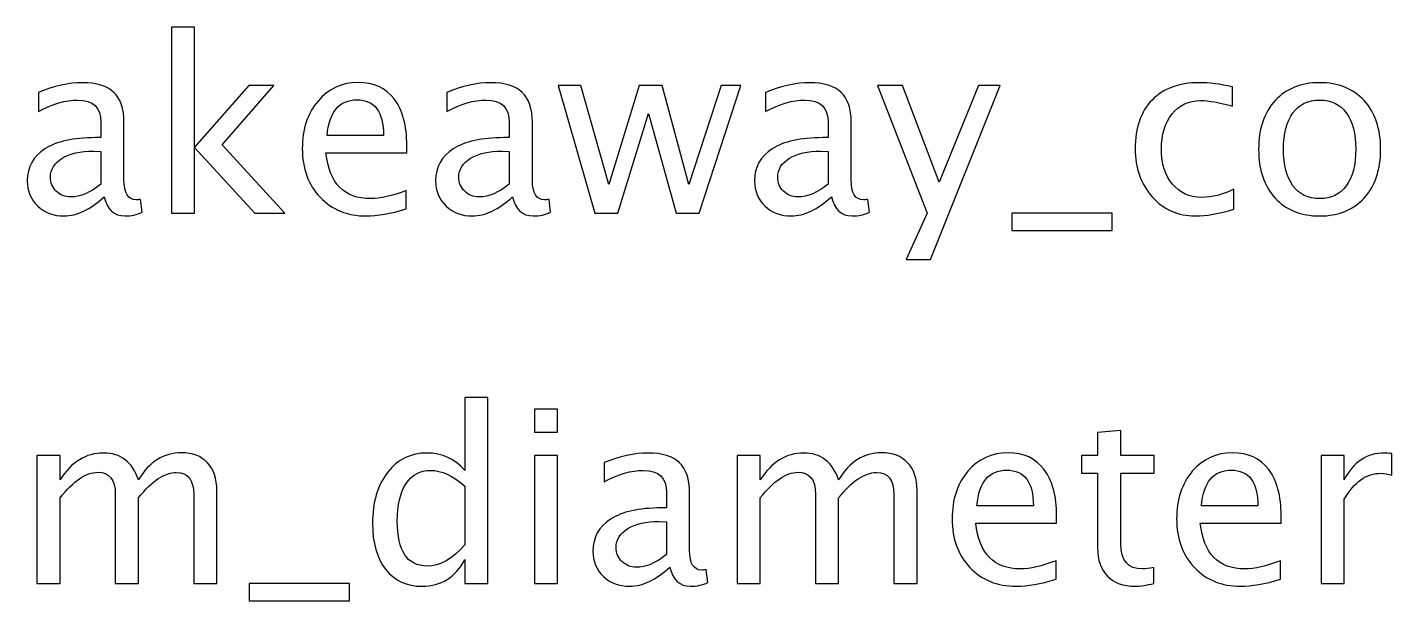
# Model space of a CAD drawing. Header units: centimetres. Extents: x -276 to 74, y -105 to 60.
# Drawn here: x 27.9 to 35.09, y 41.13 to 44.15 of the extents above; entities that cross this region are included whole.
import ezdxf

# ---------------------------------------------------------------- set-up
doc = ezdxf.new("R2010")
doc.units = ezdxf.units.CM
doc.header["$MEASUREMENT"] = 0
doc.layers.add('Layer 1', color=7, linetype='Continuous')

msp = doc.modelspace()

# ---------------------------------------------------------------- linework, layer by layer
at = {"layer": 'Layer 1'}
for points, knots in [([(28.65938, 43.17044), (28.65938, 43.17044), (28.65938, 44.14961), (28.65938, 44.14961), (28.65938, 44.14961), (28.65938, 44.14961), (28.7813, 44.14961), (28.7813, 44.14961), (28.7813, 44.14961), (28.7813, 44.14961), (28.7813, 43.51694), (28.7813, 43.51694), (28.7813, 43.51694), (28.7813, 43.51694), (29.06705, 43.84354), (29.06705, 43.84354), (29.06705, 43.84354), (29.06705, 43.84354), (29.19871, 43.84354), (29.19871, 43.84354), (29.19871, 43.84354), (29.19871, 43.84354), (28.92566, 43.52943), (28.92566, 43.52943), (28.92566, 43.52943), (28.92566, 43.52943), (29.25586, 43.17044), (29.25586, 43.17044), (29.25586, 43.17044), (29.25586, 43.17044), (29.0988, 43.17044), (29.0988, 43.17044), (29.0988, 43.17044), (29.0988, 43.17044), (28.7813, 43.51567), (28.7813, 43.51567), (28.7813, 43.51567), (28.7813, 43.51567), (28.7813, 43.17044), (28.7813, 43.17044), (28.7813, 43.17044), (28.7813, 43.17044), (28.65938, 43.17044), (28.65938, 43.17044)], [0, 0, 0, 0, 0.0833333, 0.0833333, 0.0833333, 0.0833333, 0.1666667, 0.1666667, 0.1666667, 0.1666667, 0.25, 0.25, 0.25, 0.25, 0.3333333, 0.3333333, 0.3333333, 0.3333333, 0.4166667, 0.4166667, 0.4166667, 0.4166667, 0.5, 0.5, 0.5, 0.5, 0.5833333, 0.5833333, 0.5833333, 0.5833333, 0.6666667, 0.6666667, 0.6666667, 0.6666667, 0.75, 0.75, 0.75, 0.75, 0.8333333, 0.8333333, 0.8333333, 0.8333333, 1, 1, 1, 1]), ([(28.30505, 43.25617), (28.23182, 43.18886), (28.16133, 43.1552), (28.0936, 43.1552), (28.0936, 43.1552), (28.03793, 43.1552), (27.99157, 43.17256), (27.95496, 43.20748), (27.95496, 43.20748), (27.91813, 43.24241), (27.89971, 43.28643), (27.89971, 43.33956), (27.89971, 43.33956), (27.89971, 43.41301), (27.93061, 43.46953), (27.99242, 43.5089), (27.99242, 43.5089), (28.05423, 43.54827), (28.14292, 43.56795), (28.25849, 43.56795), (28.25849, 43.56795), (28.25849, 43.56795), (28.28706, 43.56795), (28.28706, 43.56795), (28.28706, 43.56795), (28.28706, 43.56795), (28.28706, 43.64902), (28.28706, 43.64902), (28.28706, 43.64902), (28.28706, 43.72712), (28.24642, 43.76607), (28.16493, 43.76607), (28.16493, 43.76607), (28.10185, 43.76607), (28.03285, 43.74617), (27.95813, 43.70638), (27.95813, 43.70638), (27.95813, 43.70638), (27.95813, 43.80671), (27.95813, 43.80671), (27.95813, 43.80671), (28.04026, 43.84058), (28.11773, 43.85751), (28.19033, 43.85751), (28.19033, 43.85751), (28.26505, 43.85751), (28.32029, 43.84058), (28.35564, 43.8065), (28.35564, 43.8065), (28.3912, 43.77242), (28.40898, 43.71993), (28.40898, 43.64902), (28.40898, 43.64902), (28.40898, 43.64902), (28.40898, 43.34485), (28.40898, 43.34485), (28.40898, 43.34485), (28.40898, 43.27522), (28.43036, 43.24029), (28.47333, 43.24029), (28.47333, 43.24029), (28.47862, 43.24029), (28.48645, 43.24114), (28.49682, 43.24283), (28.49682, 43.24283), (28.49682, 43.24283), (28.5055, 43.1751), (28.5055, 43.1751), (28.5055, 43.1751), (28.47777, 43.16176), (28.44729, 43.1552), (28.41385, 43.1552), (28.41385, 43.1552), (28.35691, 43.1552), (28.32072, 43.18886), (28.30505, 43.25617)], [0, 0, 0, 0, 0.05, 0.05, 0.05, 0.05, 0.1, 0.1, 0.1, 0.1, 0.15, 0.15, 0.15, 0.15, 0.2, 0.2, 0.2, 0.2, 0.25, 0.25, 0.25, 0.25, 0.3, 0.3, 0.3, 0.3, 0.35, 0.35, 0.35, 0.35, 0.4, 0.4, 0.4, 0.4, 0.45, 0.45, 0.45, 0.45, 0.5, 0.5, 0.5, 0.5, 0.55, 0.55, 0.55, 0.55, 0.6, 0.6, 0.6, 0.6, 0.65, 0.65, 0.65, 0.65, 0.7, 0.7, 0.7, 0.7, 0.75, 0.75, 0.75, 0.75, 0.8, 0.8, 0.8, 0.8, 0.85, 0.85, 0.85, 0.85, 0.9, 0.9, 0.9, 0.9, 1, 1, 1, 1]), ([(29.89573, 43.19203), (29.81382, 43.16748), (29.74375, 43.1552), (29.68533, 43.1552), (29.68533, 43.1552), (29.58564, 43.1552), (29.50457, 43.18822), (29.44213, 43.25405), (29.44213, 43.25405), (29.37969, 43.31988), (29.34836, 43.40518), (29.34836, 43.51017), (29.34836, 43.51017), (29.34836, 43.61198), (29.37588, 43.69559), (29.43112, 43.76099), (29.43112, 43.76099), (29.48637, 43.82618), (29.55706, 43.85878), (29.64321, 43.85878), (29.64321, 43.85878), (29.7247, 43.85878), (29.78778, 43.82978), (29.83223, 43.77179), (29.83223, 43.77179), (29.87668, 43.71379), (29.89891, 43.63166), (29.89891, 43.52519), (29.89891, 43.52519), (29.89891, 43.52519), (29.89827, 43.48794), (29.89827, 43.48794), (29.89827, 43.48794), (29.89827, 43.48794), (29.47282, 43.48794), (29.47282, 43.48794), (29.47282, 43.48794), (29.4906, 43.32707), (29.56913, 43.24664), (29.70819, 43.24664), (29.70819, 43.24664), (29.75921, 43.24664), (29.82165, 43.26103), (29.89573, 43.28982), (29.89573, 43.28982), (29.89573, 43.28982), (29.89573, 43.19203), (29.89573, 43.19203)], [0, 0, 0, 0, 0.0769231, 0.0769231, 0.0769231, 0.0769231, 0.1538462, 0.1538462, 0.1538462, 0.1538462, 0.2307692, 0.2307692, 0.2307692, 0.2307692, 0.3076923, 0.3076923, 0.3076923, 0.3076923, 0.3846154, 0.3846154, 0.3846154, 0.3846154, 0.4615385, 0.4615385, 0.4615385, 0.4615385, 0.5384615, 0.5384615, 0.5384615, 0.5384615, 0.6153846, 0.6153846, 0.6153846, 0.6153846, 0.6923077, 0.6923077, 0.6923077, 0.6923077, 0.7692308, 0.7692308, 0.7692308, 0.7692308, 0.8461538, 0.8461538, 0.8461538, 0.8461538, 1, 1, 1, 1]), ([(30.45622, 43.25617), (30.38299, 43.18886), (30.3125, 43.1552), (30.24477, 43.1552), (30.24477, 43.1552), (30.1891, 43.1552), (30.14274, 43.17256), (30.10613, 43.20748), (30.10613, 43.20748), (30.0693, 43.24241), (30.05088, 43.28643), (30.05088, 43.33956), (30.05088, 43.33956), (30.05088, 43.41301), (30.08178, 43.46953), (30.14359, 43.5089), (30.14359, 43.5089), (30.2054, 43.54827), (30.29409, 43.56795), (30.40966, 43.56795), (30.40966, 43.56795), (30.40966, 43.56795), (30.43823, 43.56795), (30.43823, 43.56795), (30.43823, 43.56795), (30.43823, 43.56795), (30.43823, 43.64902), (30.43823, 43.64902), (30.43823, 43.64902), (30.43823, 43.72712), (30.39759, 43.76607), (30.3161, 43.76607), (30.3161, 43.76607), (30.25302, 43.76607), (30.18402, 43.74617), (30.1093, 43.70638), (30.1093, 43.70638), (30.1093, 43.70638), (30.1093, 43.80671), (30.1093, 43.80671), (30.1093, 43.80671), (30.19143, 43.84058), (30.2689, 43.85751), (30.3415, 43.85751), (30.3415, 43.85751), (30.41622, 43.85751), (30.47146, 43.84058), (30.50681, 43.8065), (30.50681, 43.8065), (30.54237, 43.77242), (30.56015, 43.71993), (30.56015, 43.64902), (30.56015, 43.64902), (30.56015, 43.64902), (30.56015, 43.34485), (30.56015, 43.34485), (30.56015, 43.34485), (30.56015, 43.27522), (30.58153, 43.24029), (30.6245, 43.24029), (30.6245, 43.24029), (30.62979, 43.24029), (30.63762, 43.24114), (30.64799, 43.24283), (30.64799, 43.24283), (30.64799, 43.24283), (30.65667, 43.1751), (30.65667, 43.1751), (30.65667, 43.1751), (30.62894, 43.16176), (30.59846, 43.1552), (30.56502, 43.1552), (30.56502, 43.1552), (30.50808, 43.1552), (30.47189, 43.18886), (30.45622, 43.25617)], [0, 0, 0, 0, 0.05, 0.05, 0.05, 0.05, 0.1, 0.1, 0.1, 0.1, 0.15, 0.15, 0.15, 0.15, 0.2, 0.2, 0.2, 0.2, 0.25, 0.25, 0.25, 0.25, 0.3, 0.3, 0.3, 0.3, 0.35, 0.35, 0.35, 0.35, 0.4, 0.4, 0.4, 0.4, 0.45, 0.45, 0.45, 0.45, 0.5, 0.5, 0.5, 0.5, 0.55, 0.55, 0.55, 0.55, 0.6, 0.6, 0.6, 0.6, 0.65, 0.65, 0.65, 0.65, 0.7, 0.7, 0.7, 0.7, 0.75, 0.75, 0.75, 0.75, 0.8, 0.8, 0.8, 0.8, 0.85, 0.85, 0.85, 0.85, 0.9, 0.9, 0.9, 0.9, 1, 1, 1, 1]), ([(30.88929, 43.17044), (30.88929, 43.17044), (30.69625, 43.84354), (30.69625, 43.84354), (30.69625, 43.84354), (30.69625, 43.84354), (30.81521, 43.84354), (30.81521, 43.84354), (30.81521, 43.84354), (30.81521, 43.84354), (30.96316, 43.32094), (30.96316, 43.32094), (30.96316, 43.32094), (30.96316, 43.32094), (31.12276, 43.84354), (31.12276, 43.84354), (31.12276, 43.84354), (31.12276, 43.84354), (31.24468, 43.84354), (31.24468, 43.84354), (31.24468, 43.84354), (31.24468, 43.84354), (31.38501, 43.32178), (31.38501, 43.32178), (31.38501, 43.32178), (31.38501, 43.32178), (31.55477, 43.84354), (31.55477, 43.84354), (31.55477, 43.84354), (31.55477, 43.84354), (31.65891, 43.84354), (31.65891, 43.84354), (31.65891, 43.84354), (31.65891, 43.84354), (31.4392, 43.17044), (31.4392, 43.17044), (31.4392, 43.17044), (31.4392, 43.17044), (31.31728, 43.17044), (31.31728, 43.17044), (31.31728, 43.17044), (31.31728, 43.17044), (31.17292, 43.69537), (31.17292, 43.69537), (31.17292, 43.69537), (31.17292, 43.69537), (31.01121, 43.17044), (31.01121, 43.17044), (31.01121, 43.17044), (31.01121, 43.17044), (30.88929, 43.17044), (30.88929, 43.17044)], [0, 0, 0, 0, 0.0714286, 0.0714286, 0.0714286, 0.0714286, 0.1428571, 0.1428571, 0.1428571, 0.1428571, 0.2142857, 0.2142857, 0.2142857, 0.2142857, 0.2857143, 0.2857143, 0.2857143, 0.2857143, 0.3571429, 0.3571429, 0.3571429, 0.3571429, 0.4285714, 0.4285714, 0.4285714, 0.4285714, 0.5, 0.5, 0.5, 0.5, 0.5714286, 0.5714286, 0.5714286, 0.5714286, 0.6428571, 0.6428571, 0.6428571, 0.6428571, 0.7142857, 0.7142857, 0.7142857, 0.7142857, 0.7857143, 0.7857143, 0.7857143, 0.7857143, 0.8571429, 0.8571429, 0.8571429, 0.8571429, 1, 1, 1, 1]), ([(32.13601, 43.25617), (32.06278, 43.18886), (31.99229, 43.1552), (31.92456, 43.1552), (31.92456, 43.1552), (31.86889, 43.1552), (31.82253, 43.17256), (31.78592, 43.20748), (31.78592, 43.20748), (31.74909, 43.24241), (31.73067, 43.28643), (31.73067, 43.33956), (31.73067, 43.33956), (31.73067, 43.41301), (31.76157, 43.46953), (31.82338, 43.5089), (31.82338, 43.5089), (31.88519, 43.54827), (31.97388, 43.56795), (32.08945, 43.56795), (32.08945, 43.56795), (32.08945, 43.56795), (32.11802, 43.56795), (32.11802, 43.56795), (32.11802, 43.56795), (32.11802, 43.56795), (32.11802, 43.64902), (32.11802, 43.64902), (32.11802, 43.64902), (32.11802, 43.72712), (32.07738, 43.76607), (31.99589, 43.76607), (31.99589, 43.76607), (31.93281, 43.76607), (31.86381, 43.74617), (31.78909, 43.70638), (31.78909, 43.70638), (31.78909, 43.70638), (31.78909, 43.80671), (31.78909, 43.80671), (31.78909, 43.80671), (31.87122, 43.84058), (31.94869, 43.85751), (32.02129, 43.85751), (32.02129, 43.85751), (32.09601, 43.85751), (32.15125, 43.84058), (32.1866, 43.8065), (32.1866, 43.8065), (32.22216, 43.77242), (32.23994, 43.71993), (32.23994, 43.64902), (32.23994, 43.64902), (32.23994, 43.64902), (32.23994, 43.34485), (32.23994, 43.34485), (32.23994, 43.34485), (32.23994, 43.27522), (32.26132, 43.24029), (32.30429, 43.24029), (32.30429, 43.24029), (32.30958, 43.24029), (32.31741, 43.24114), (32.32778, 43.24283), (32.32778, 43.24283), (32.32778, 43.24283), (32.33646, 43.1751), (32.33646, 43.1751), (32.33646, 43.1751), (32.30873, 43.16176), (32.27825, 43.1552), (32.24481, 43.1552), (32.24481, 43.1552), (32.18787, 43.1552), (32.15168, 43.18886), (32.13601, 43.25617)], [0, 0, 0, 0, 0.05, 0.05, 0.05, 0.05, 0.1, 0.1, 0.1, 0.1, 0.15, 0.15, 0.15, 0.15, 0.2, 0.2, 0.2, 0.2, 0.25, 0.25, 0.25, 0.25, 0.3, 0.3, 0.3, 0.3, 0.35, 0.35, 0.35, 0.35, 0.4, 0.4, 0.4, 0.4, 0.45, 0.45, 0.45, 0.45, 0.5, 0.5, 0.5, 0.5, 0.55, 0.55, 0.55, 0.55, 0.6, 0.6, 0.6, 0.6, 0.65, 0.65, 0.65, 0.65, 0.7, 0.7, 0.7, 0.7, 0.75, 0.75, 0.75, 0.75, 0.8, 0.8, 0.8, 0.8, 0.85, 0.85, 0.85, 0.85, 0.9, 0.9, 0.9, 0.9, 1, 1, 1, 1]), ([(32.53013, 42.92533), (32.53013, 42.92533), (32.63935, 43.16959), (32.63935, 43.16959), (32.63935, 43.16959), (32.63935, 43.16959), (32.37858, 43.84354), (32.37858, 43.84354), (32.37858, 43.84354), (32.37858, 43.84354), (32.50939, 43.84354), (32.50939, 43.84354), (32.50939, 43.84354), (32.50939, 43.84354), (32.70328, 43.33385), (32.70328, 43.33385), (32.70328, 43.33385), (32.70328, 43.33385), (32.91008, 43.84354), (32.91008, 43.84354), (32.91008, 43.84354), (32.91008, 43.84354), (33.02501, 43.84354), (33.02501, 43.84354), (33.02501, 43.84354), (33.02501, 43.84354), (32.65713, 42.92533), (32.65713, 42.92533), (32.65713, 42.92533), (32.65713, 42.92533), (32.53013, 42.92533), (32.53013, 42.92533)], [0, 0, 0, 0, 0.1111111, 0.1111111, 0.1111111, 0.1111111, 0.2222222, 0.2222222, 0.2222222, 0.2222222, 0.3333333, 0.3333333, 0.3333333, 0.3333333, 0.4444444, 0.4444444, 0.4444444, 0.4444444, 0.5555556, 0.5555556, 0.5555556, 0.5555556, 0.6666667, 0.6666667, 0.6666667, 0.6666667, 0.7777778, 0.7777778, 0.7777778, 0.7777778, 1, 1, 1, 1]), ([(34.25628, 43.19076), (34.17733, 43.16705), (34.10917, 43.1552), (34.05181, 43.1552), (34.05181, 43.1552), (33.96079, 43.1552), (33.88544, 43.18886), (33.82554, 43.25595), (33.82554, 43.25595), (33.76564, 43.32326), (33.73558, 43.40814), (33.73558, 43.51038), (33.73558, 43.51038), (33.73558, 43.6196), (33.76521, 43.7049), (33.82448, 43.76586), (33.82448, 43.76586), (33.88375, 43.82703), (33.96651, 43.85751), (34.07277, 43.85751), (34.07277, 43.85751), (34.12505, 43.85751), (34.18389, 43.85031), (34.24866, 43.83592), (34.24866, 43.83592), (34.24866, 43.83592), (34.24866, 43.73305), (34.24866, 43.73305), (34.24866, 43.73305), (34.17987, 43.75337), (34.12378, 43.76353), (34.0806, 43.76353), (34.0806, 43.76353), (34.01794, 43.76353), (33.96778, 43.74004), (33.93031, 43.69326), (33.93031, 43.69326), (33.89285, 43.64648), (33.87401, 43.58404), (33.87401, 43.50614), (33.87401, 43.50614), (33.87401, 43.43058), (33.89348, 43.36962), (33.93222, 43.32284), (33.93222, 43.32284), (33.97095, 43.27627), (34.02154, 43.25299), (34.08441, 43.25299), (34.08441, 43.25299), (34.14008, 43.25299), (34.19723, 43.26738), (34.25628, 43.29617), (34.25628, 43.29617), (34.25628, 43.29617), (34.25628, 43.19076), (34.25628, 43.19076)], [0, 0, 0, 0, 0.0666667, 0.0666667, 0.0666667, 0.0666667, 0.1333333, 0.1333333, 0.1333333, 0.1333333, 0.2, 0.2, 0.2, 0.2, 0.2666667, 0.2666667, 0.2666667, 0.2666667, 0.3333333, 0.3333333, 0.3333333, 0.3333333, 0.4, 0.4, 0.4, 0.4, 0.4666667, 0.4666667, 0.4666667, 0.4666667, 0.5333333, 0.5333333, 0.5333333, 0.5333333, 0.6, 0.6, 0.6, 0.6, 0.6666667, 0.6666667, 0.6666667, 0.6666667, 0.7333333, 0.7333333, 0.7333333, 0.7333333, 0.8, 0.8, 0.8, 0.8, 0.8666667, 0.8666667, 0.8666667, 0.8666667, 1, 1, 1, 1]), ([(34.70734, 43.1552), (34.60849, 43.1552), (34.53018, 43.18674), (34.4726, 43.24982), (34.4726, 43.24982), (34.41482, 43.31289), (34.38603, 43.39862), (34.38603, 43.50678), (34.38603, 43.50678), (34.38603, 43.61473), (34.41482, 43.70024), (34.4726, 43.76311), (34.4726, 43.76311), (34.53018, 43.82597), (34.60849, 43.85751), (34.70734, 43.85751), (34.70734, 43.85751), (34.80619, 43.85751), (34.88451, 43.82597), (34.94208, 43.76311), (34.94208, 43.76311), (34.99986, 43.70024), (35.02865, 43.61473), (35.02865, 43.50678), (35.02865, 43.50678), (35.02865, 43.39862), (34.99986, 43.31289), (34.94208, 43.24982), (34.94208, 43.24982), (34.88451, 43.18674), (34.80619, 43.1552), (34.70734, 43.1552)], [0, 0, 0, 0, 0.1111111, 0.1111111, 0.1111111, 0.1111111, 0.2222222, 0.2222222, 0.2222222, 0.2222222, 0.3333333, 0.3333333, 0.3333333, 0.3333333, 0.4444444, 0.4444444, 0.4444444, 0.4444444, 0.5555556, 0.5555556, 0.5555556, 0.5555556, 0.6666667, 0.6666667, 0.6666667, 0.6666667, 0.7777778, 0.7777778, 0.7777778, 0.7777778, 1, 1, 1, 1]), ([(29.47917, 43.57938), (29.47917, 43.57938), (29.77635, 43.57938), (29.77635, 43.57938), (29.77635, 43.57938), (29.77635, 43.70469), (29.72957, 43.76734), (29.63623, 43.76734), (29.63623, 43.76734), (29.54225, 43.76734), (29.48997, 43.70469), (29.47917, 43.57938)], [0, 0, 0, 0, 0.25, 0.25, 0.25, 0.25, 0.5, 0.5, 0.5, 0.5, 1, 1, 1, 1]), ([(34.70713, 43.24664), (34.76745, 43.24664), (34.81444, 43.26929), (34.84789, 43.3148), (34.84789, 43.3148), (34.88112, 43.36009), (34.89784, 43.42423), (34.89784, 43.50678), (34.89784, 43.50678), (34.89784, 43.58912), (34.88112, 43.65304), (34.84789, 43.69834), (34.84789, 43.69834), (34.81444, 43.74342), (34.76745, 43.76607), (34.70713, 43.76607), (34.70713, 43.76607), (34.64659, 43.76607), (34.5996, 43.74342), (34.56658, 43.69834), (34.56658, 43.69834), (34.53335, 43.65304), (34.51684, 43.58912), (34.51684, 43.50678), (34.51684, 43.50678), (34.51684, 43.42423), (34.53335, 43.36009), (34.56658, 43.3148), (34.56658, 43.3148), (34.5996, 43.26929), (34.64659, 43.24664), (34.70713, 43.24664)], [0, 0, 0, 0, 0.1111111, 0.1111111, 0.1111111, 0.1111111, 0.2222222, 0.2222222, 0.2222222, 0.2222222, 0.3333333, 0.3333333, 0.3333333, 0.3333333, 0.4444444, 0.4444444, 0.4444444, 0.4444444, 0.5555556, 0.5555556, 0.5555556, 0.5555556, 0.6666667, 0.6666667, 0.6666667, 0.6666667, 0.7777778, 0.7777778, 0.7777778, 0.7777778, 1, 1, 1, 1]), ([(28.28706, 43.32263), (28.28706, 43.32263), (28.28706, 43.49556), (28.28706, 43.49556), (28.28706, 43.49556), (28.28706, 43.49556), (28.2479, 43.49683), (28.2479, 43.49683), (28.2479, 43.49683), (28.18017, 43.49683), (28.12556, 43.48434), (28.08386, 43.45937), (28.08386, 43.45937), (28.04237, 43.43418), (28.02163, 43.40095), (28.02163, 43.35946), (28.02163, 43.35946), (28.02163, 43.33046), (28.032, 43.30591), (28.05253, 43.2858), (28.05253, 43.2858), (28.07328, 43.26569), (28.09847, 43.25553), (28.12831, 43.25553), (28.12831, 43.25553), (28.17911, 43.25553), (28.23203, 43.27797), (28.28706, 43.32263)], [0, 0, 0, 0, 0.125, 0.125, 0.125, 0.125, 0.25, 0.25, 0.25, 0.25, 0.375, 0.375, 0.375, 0.375, 0.5, 0.5, 0.5, 0.5, 0.625, 0.625, 0.625, 0.625, 0.75, 0.75, 0.75, 0.75, 1, 1, 1, 1]), ([(30.43823, 43.32263), (30.43823, 43.32263), (30.43823, 43.49556), (30.43823, 43.49556), (30.43823, 43.49556), (30.43823, 43.49556), (30.39907, 43.49683), (30.39907, 43.49683), (30.39907, 43.49683), (30.33134, 43.49683), (30.27673, 43.48434), (30.23503, 43.45937), (30.23503, 43.45937), (30.19354, 43.43418), (30.1728, 43.40095), (30.1728, 43.35946), (30.1728, 43.35946), (30.1728, 43.33046), (30.18317, 43.30591), (30.2037, 43.2858), (30.2037, 43.2858), (30.22445, 43.26569), (30.24964, 43.25553), (30.27948, 43.25553), (30.27948, 43.25553), (30.33028, 43.25553), (30.3832, 43.27797), (30.43823, 43.32263)], [0, 0, 0, 0, 0.125, 0.125, 0.125, 0.125, 0.25, 0.25, 0.25, 0.25, 0.375, 0.375, 0.375, 0.375, 0.5, 0.5, 0.5, 0.5, 0.625, 0.625, 0.625, 0.625, 0.75, 0.75, 0.75, 0.75, 1, 1, 1, 1]), ([(32.11802, 43.32263), (32.11802, 43.32263), (32.11802, 43.49556), (32.11802, 43.49556), (32.11802, 43.49556), (32.11802, 43.49556), (32.07886, 43.49683), (32.07886, 43.49683), (32.07886, 43.49683), (32.01113, 43.49683), (31.95652, 43.48434), (31.91482, 43.45937), (31.91482, 43.45937), (31.87333, 43.43418), (31.85259, 43.40095), (31.85259, 43.35946), (31.85259, 43.35946), (31.85259, 43.33046), (31.86296, 43.30591), (31.88349, 43.2858), (31.88349, 43.2858), (31.90424, 43.26569), (31.92943, 43.25553), (31.95927, 43.25553), (31.95927, 43.25553), (32.01007, 43.25553), (32.06299, 43.27797), (32.11802, 43.32263)], [0, 0, 0, 0, 0.125, 0.125, 0.125, 0.125, 0.25, 0.25, 0.25, 0.25, 0.375, 0.375, 0.375, 0.375, 0.5, 0.5, 0.5, 0.5, 0.625, 0.625, 0.625, 0.625, 0.75, 0.75, 0.75, 0.75, 1, 1, 1, 1]), ([(33.08534, 43.079), (33.08534, 43.079), (33.08534, 43.17044), (33.08534, 43.17044), (33.08534, 43.17044), (33.08534, 43.17044), (33.61366, 43.17044), (33.61366, 43.17044), (33.61366, 43.17044), (33.61366, 43.17044), (33.61366, 43.079), (33.61366, 43.079), (33.61366, 43.079), (33.61366, 43.079), (33.08534, 43.079), (33.08534, 43.079)], [0, 0, 0, 0, 0.2, 0.2, 0.2, 0.2, 0.4, 0.4, 0.4, 0.4, 0.6, 0.6, 0.6, 0.6, 1, 1, 1, 1]), ([(30.20455, 41.21887), (30.20455, 41.21887), (30.20455, 41.34524), (30.20455, 41.34524), (30.20455, 41.34524), (30.15481, 41.25083), (30.07988, 41.20363), (29.97976, 41.20363), (29.97976, 41.20363), (29.89848, 41.20363), (29.83456, 41.23305), (29.78799, 41.29211), (29.78799, 41.29211), (29.74142, 41.35116), (29.71814, 41.43181), (29.71814, 41.53404), (29.71814, 41.53404), (29.71814, 41.6458), (29.7446, 41.73576), (29.7973, 41.80392), (29.7973, 41.80392), (29.85022, 41.87186), (29.91965, 41.90594), (30.0058, 41.90594), (30.0058, 41.90594), (30.08559, 41.90594), (30.15206, 41.87546), (30.20455, 41.81429), (30.20455, 41.81429), (30.20455, 41.81429), (30.20455, 42.19804), (30.20455, 42.19804), (30.20455, 42.19804), (30.20455, 42.19804), (30.32647, 42.19804), (30.32647, 42.19804), (30.32647, 42.19804), (30.32647, 42.19804), (30.32647, 41.21887), (30.32647, 41.21887), (30.32647, 41.21887), (30.32647, 41.21887), (30.20455, 41.21887), (30.20455, 41.21887)], [0, 0, 0, 0, 0.0833333, 0.0833333, 0.0833333, 0.0833333, 0.1666667, 0.1666667, 0.1666667, 0.1666667, 0.25, 0.25, 0.25, 0.25, 0.3333333, 0.3333333, 0.3333333, 0.3333333, 0.4166667, 0.4166667, 0.4166667, 0.4166667, 0.5, 0.5, 0.5, 0.5, 0.5833333, 0.5833333, 0.5833333, 0.5833333, 0.6666667, 0.6666667, 0.6666667, 0.6666667, 0.75, 0.75, 0.75, 0.75, 0.8333333, 0.8333333, 0.8333333, 0.8333333, 1, 1, 1, 1]), ([(30.57073, 42.01516), (30.57073, 42.01516), (30.57073, 42.13708), (30.57073, 42.13708), (30.57073, 42.13708), (30.57073, 42.13708), (30.69265, 42.13708), (30.69265, 42.13708), (30.69265, 42.13708), (30.69265, 42.13708), (30.69265, 42.01516), (30.69265, 42.01516), (30.69265, 42.01516), (30.69265, 42.01516), (30.57073, 42.01516), (30.57073, 42.01516)], [0, 0, 0, 0, 0.2, 0.2, 0.2, 0.2, 0.4, 0.4, 0.4, 0.4, 0.6, 0.6, 0.6, 0.6, 1, 1, 1, 1]), ([(33.83336, 41.21908), (33.79568, 41.20871), (33.76288, 41.20363), (33.73515, 41.20363), (33.73515, 41.20363), (33.67292, 41.20363), (33.62445, 41.22141), (33.58973, 41.25697), (33.58973, 41.25697), (33.55481, 41.29253), (33.53745, 41.34185), (33.53745, 41.40514), (33.53745, 41.40514), (33.53745, 41.40514), (33.53745, 41.80053), (33.53745, 41.80053), (33.53745, 41.80053), (33.53745, 41.80053), (33.45321, 41.80053), (33.45321, 41.80053), (33.45321, 41.80053), (33.45321, 41.80053), (33.45321, 41.89197), (33.45321, 41.89197), (33.45321, 41.89197), (33.45321, 41.89197), (33.53745, 41.89197), (33.53745, 41.89197), (33.53745, 41.89197), (33.53745, 41.89197), (33.53745, 42.01368), (33.53745, 42.01368), (33.53745, 42.01368), (33.53745, 42.01368), (33.65937, 42.02532), (33.65937, 42.02532), (33.65937, 42.02532), (33.65937, 42.02532), (33.65937, 41.89197), (33.65937, 41.89197), (33.65937, 41.89197), (33.65937, 41.89197), (33.8359, 41.89197), (33.8359, 41.89197), (33.8359, 41.89197), (33.8359, 41.89197), (33.8359, 41.80053), (33.8359, 41.80053), (33.8359, 41.80053), (33.8359, 41.80053), (33.65937, 41.80053), (33.65937, 41.80053), (33.65937, 41.80053), (33.65937, 41.80053), (33.65937, 41.42715), (33.65937, 41.42715), (33.65937, 41.42715), (33.65937, 41.3391), (33.69768, 41.29507), (33.77409, 41.29507), (33.77409, 41.29507), (33.79039, 41.29507), (33.81008, 41.29782), (33.83336, 41.30311), (33.83336, 41.30311), (33.83336, 41.30311), (33.83336, 41.21908), (33.83336, 41.21908)], [0, 0, 0, 0, 0.0555556, 0.0555556, 0.0555556, 0.0555556, 0.1111111, 0.1111111, 0.1111111, 0.1111111, 0.1666667, 0.1666667, 0.1666667, 0.1666667, 0.2222222, 0.2222222, 0.2222222, 0.2222222, 0.2777778, 0.2777778, 0.2777778, 0.2777778, 0.3333333, 0.3333333, 0.3333333, 0.3333333, 0.3888889, 0.3888889, 0.3888889, 0.3888889, 0.4444444, 0.4444444, 0.4444444, 0.4444444, 0.5, 0.5, 0.5, 0.5, 0.5555556, 0.5555556, 0.5555556, 0.5555556, 0.6111111, 0.6111111, 0.6111111, 0.6111111, 0.6666667, 0.6666667, 0.6666667, 0.6666667, 0.7222222, 0.7222222, 0.7222222, 0.7222222, 0.7777778, 0.7777778, 0.7777778, 0.7777778, 0.8333333, 0.8333333, 0.8333333, 0.8333333, 0.8888889, 0.8888889, 0.8888889, 0.8888889, 1, 1, 1, 1]), ([(27.95072, 41.21887), (27.95072, 41.21887), (27.95072, 41.89197), (27.95072, 41.89197), (27.95072, 41.89197), (27.95072, 41.89197), (28.07264, 41.89197), (28.07264, 41.89197), (28.07264, 41.89197), (28.07264, 41.89197), (28.07264, 41.76476), (28.07264, 41.76476), (28.07264, 41.76476), (28.13212, 41.85895), (28.20832, 41.90594), (28.30166, 41.90594), (28.30166, 41.90594), (28.39162, 41.90594), (28.45279, 41.85895), (28.48539, 41.76476), (28.48539, 41.76476), (28.54318, 41.8598), (28.61853, 41.90721), (28.71103, 41.90721), (28.71103, 41.90721), (28.77008, 41.90721), (28.81601, 41.88985), (28.84882, 41.85493), (28.84882, 41.85493), (28.88163, 41.82), (28.89814, 41.77111), (28.89814, 41.70824), (28.89814, 41.70824), (28.89814, 41.70824), (28.89814, 41.21887), (28.89814, 41.21887), (28.89814, 41.21887), (28.89814, 41.21887), (28.77622, 41.21887), (28.77622, 41.21887), (28.77622, 41.21887), (28.77622, 41.21887), (28.77622, 41.68814), (28.77622, 41.68814), (28.77622, 41.68814), (28.77622, 41.76476), (28.74574, 41.80307), (28.68478, 41.80307), (28.68478, 41.80307), (28.62149, 41.80307), (28.55503, 41.75841), (28.48539, 41.66887), (28.48539, 41.66887), (28.48539, 41.66887), (28.48539, 41.21887), (28.48539, 41.21887), (28.48539, 41.21887), (28.48539, 41.21887), (28.36347, 41.21887), (28.36347, 41.21887), (28.36347, 41.21887), (28.36347, 41.21887), (28.36347, 41.68856), (28.36347, 41.68856), (28.36347, 41.68856), (28.36347, 41.76582), (28.33257, 41.80434), (28.27055, 41.80434), (28.27055, 41.80434), (28.20895, 41.80434), (28.14291, 41.75947), (28.07264, 41.66951), (28.07264, 41.66951), (28.07264, 41.66951), (28.07264, 41.21887), (28.07264, 41.21887), (28.07264, 41.21887), (28.07264, 41.21887), (27.95072, 41.21887), (27.95072, 41.21887)], [0, 0, 0, 0, 0.047619, 0.047619, 0.047619, 0.047619, 0.0952381, 0.0952381, 0.0952381, 0.0952381, 0.1428571, 0.1428571, 0.1428571, 0.1428571, 0.1904762, 0.1904762, 0.1904762, 0.1904762, 0.2380952, 0.2380952, 0.2380952, 0.2380952, 0.2857143, 0.2857143, 0.2857143, 0.2857143, 0.3333333, 0.3333333, 0.3333333, 0.3333333, 0.3809524, 0.3809524, 0.3809524, 0.3809524, 0.4285714, 0.4285714, 0.4285714, 0.4285714, 0.4761905, 0.4761905, 0.4761905, 0.4761905, 0.5238095, 0.5238095, 0.5238095, 0.5238095, 0.5714286, 0.5714286, 0.5714286, 0.5714286, 0.6190476, 0.6190476, 0.6190476, 0.6190476, 0.6666667, 0.6666667, 0.6666667, 0.6666667, 0.7142857, 0.7142857, 0.7142857, 0.7142857, 0.7619048, 0.7619048, 0.7619048, 0.7619048, 0.8095238, 0.8095238, 0.8095238, 0.8095238, 0.8571429, 0.8571429, 0.8571429, 0.8571429, 0.9047619, 0.9047619, 0.9047619, 0.9047619, 1, 1, 1, 1]), ([(31.28468, 41.3046), (31.21145, 41.23729), (31.14096, 41.20363), (31.07323, 41.20363), (31.07323, 41.20363), (31.01756, 41.20363), (30.9712, 41.22099), (30.93459, 41.25591), (30.93459, 41.25591), (30.89776, 41.29084), (30.87934, 41.33486), (30.87934, 41.38799), (30.87934, 41.38799), (30.87934, 41.46144), (30.91024, 41.51796), (30.97205, 41.55733), (30.97205, 41.55733), (31.03386, 41.5967), (31.12255, 41.61638), (31.23812, 41.61638), (31.23812, 41.61638), (31.23812, 41.61638), (31.26669, 41.61638), (31.26669, 41.61638), (31.26669, 41.61638), (31.26669, 41.61638), (31.26669, 41.69745), (31.26669, 41.69745), (31.26669, 41.69745), (31.26669, 41.77555), (31.22605, 41.8145), (31.14456, 41.8145), (31.14456, 41.8145), (31.08148, 41.8145), (31.01248, 41.7946), (30.93776, 41.75481), (30.93776, 41.75481), (30.93776, 41.75481), (30.93776, 41.85514), (30.93776, 41.85514), (30.93776, 41.85514), (31.01989, 41.88901), (31.09736, 41.90594), (31.16996, 41.90594), (31.16996, 41.90594), (31.24468, 41.90594), (31.29992, 41.88901), (31.33527, 41.85493), (31.33527, 41.85493), (31.37083, 41.82085), (31.38861, 41.76836), (31.38861, 41.69745), (31.38861, 41.69745), (31.38861, 41.69745), (31.38861, 41.39328), (31.38861, 41.39328), (31.38861, 41.39328), (31.38861, 41.32365), (31.40999, 41.28872), (31.45296, 41.28872), (31.45296, 41.28872), (31.45825, 41.28872), (31.46608, 41.28957), (31.47645, 41.29126), (31.47645, 41.29126), (31.47645, 41.29126), (31.48513, 41.22353), (31.48513, 41.22353), (31.48513, 41.22353), (31.4574, 41.21019), (31.42692, 41.20363), (31.39348, 41.20363), (31.39348, 41.20363), (31.33654, 41.20363), (31.30035, 41.23729), (31.28468, 41.3046)], [0, 0, 0, 0, 0.05, 0.05, 0.05, 0.05, 0.1, 0.1, 0.1, 0.1, 0.15, 0.15, 0.15, 0.15, 0.2, 0.2, 0.2, 0.2, 0.25, 0.25, 0.25, 0.25, 0.3, 0.3, 0.3, 0.3, 0.35, 0.35, 0.35, 0.35, 0.4, 0.4, 0.4, 0.4, 0.45, 0.45, 0.45, 0.45, 0.5, 0.5, 0.5, 0.5, 0.55, 0.55, 0.55, 0.55, 0.6, 0.6, 0.6, 0.6, 0.65, 0.65, 0.65, 0.65, 0.7, 0.7, 0.7, 0.7, 0.75, 0.75, 0.75, 0.75, 0.8, 0.8, 0.8, 0.8, 0.85, 0.85, 0.85, 0.85, 0.9, 0.9, 0.9, 0.9, 1, 1, 1, 1]), ([(31.63901, 41.21887), (31.63901, 41.21887), (31.63901, 41.89197), (31.63901, 41.89197), (31.63901, 41.89197), (31.63901, 41.89197), (31.76093, 41.89197), (31.76093, 41.89197), (31.76093, 41.89197), (31.76093, 41.89197), (31.76093, 41.76476), (31.76093, 41.76476), (31.76093, 41.76476), (31.82041, 41.85895), (31.89661, 41.90594), (31.98995, 41.90594), (31.98995, 41.90594), (32.07991, 41.90594), (32.14108, 41.85895), (32.17368, 41.76476), (32.17368, 41.76476), (32.23147, 41.8598), (32.30682, 41.90721), (32.39932, 41.90721), (32.39932, 41.90721), (32.45837, 41.90721), (32.5043, 41.88985), (32.53711, 41.85493), (32.53711, 41.85493), (32.56992, 41.82), (32.58643, 41.77111), (32.58643, 41.70824), (32.58643, 41.70824), (32.58643, 41.70824), (32.58643, 41.21887), (32.58643, 41.21887), (32.58643, 41.21887), (32.58643, 41.21887), (32.46451, 41.21887), (32.46451, 41.21887), (32.46451, 41.21887), (32.46451, 41.21887), (32.46451, 41.68814), (32.46451, 41.68814), (32.46451, 41.68814), (32.46451, 41.76476), (32.43403, 41.80307), (32.37307, 41.80307), (32.37307, 41.80307), (32.30978, 41.80307), (32.24332, 41.75841), (32.17368, 41.66887), (32.17368, 41.66887), (32.17368, 41.66887), (32.17368, 41.21887), (32.17368, 41.21887), (32.17368, 41.21887), (32.17368, 41.21887), (32.05176, 41.21887), (32.05176, 41.21887), (32.05176, 41.21887), (32.05176, 41.21887), (32.05176, 41.68856), (32.05176, 41.68856), (32.05176, 41.68856), (32.05176, 41.76582), (32.02086, 41.80434), (31.95884, 41.80434), (31.95884, 41.80434), (31.89724, 41.80434), (31.8312, 41.75947), (31.76093, 41.66951), (31.76093, 41.66951), (31.76093, 41.66951), (31.76093, 41.21887), (31.76093, 41.21887), (31.76093, 41.21887), (31.76093, 41.21887), (31.63901, 41.21887), (31.63901, 41.21887)], [0, 0, 0, 0, 0.047619, 0.047619, 0.047619, 0.047619, 0.0952381, 0.0952381, 0.0952381, 0.0952381, 0.1428571, 0.1428571, 0.1428571, 0.1428571, 0.1904762, 0.1904762, 0.1904762, 0.1904762, 0.2380952, 0.2380952, 0.2380952, 0.2380952, 0.2857143, 0.2857143, 0.2857143, 0.2857143, 0.3333333, 0.3333333, 0.3333333, 0.3333333, 0.3809524, 0.3809524, 0.3809524, 0.3809524, 0.4285714, 0.4285714, 0.4285714, 0.4285714, 0.4761905, 0.4761905, 0.4761905, 0.4761905, 0.5238095, 0.5238095, 0.5238095, 0.5238095, 0.5714286, 0.5714286, 0.5714286, 0.5714286, 0.6190476, 0.6190476, 0.6190476, 0.6190476, 0.6666667, 0.6666667, 0.6666667, 0.6666667, 0.7142857, 0.7142857, 0.7142857, 0.7142857, 0.7619048, 0.7619048, 0.7619048, 0.7619048, 0.8095238, 0.8095238, 0.8095238, 0.8095238, 0.8571429, 0.8571429, 0.8571429, 0.8571429, 0.9047619, 0.9047619, 0.9047619, 0.9047619, 1, 1, 1, 1]), ([(33.3188, 41.24046), (33.23689, 41.21591), (33.16682, 41.20363), (33.1084, 41.20363), (33.1084, 41.20363), (33.00871, 41.20363), (32.92764, 41.23665), (32.8652, 41.30248), (32.8652, 41.30248), (32.80276, 41.36831), (32.77143, 41.45361), (32.77143, 41.5586), (32.77143, 41.5586), (32.77143, 41.66041), (32.79895, 41.74402), (32.85419, 41.80942), (32.85419, 41.80942), (32.90944, 41.87461), (32.98013, 41.90721), (33.06628, 41.90721), (33.06628, 41.90721), (33.14777, 41.90721), (33.21085, 41.87821), (33.2553, 41.82022), (33.2553, 41.82022), (33.29975, 41.76222), (33.32198, 41.68009), (33.32198, 41.57362), (33.32198, 41.57362), (33.32198, 41.57362), (33.32134, 41.53637), (33.32134, 41.53637), (33.32134, 41.53637), (33.32134, 41.53637), (32.89589, 41.53637), (32.89589, 41.53637), (32.89589, 41.53637), (32.91367, 41.3755), (32.9922, 41.29507), (33.13126, 41.29507), (33.13126, 41.29507), (33.18228, 41.29507), (33.24472, 41.30946), (33.3188, 41.33825), (33.3188, 41.33825), (33.3188, 41.33825), (33.3188, 41.24046), (33.3188, 41.24046)], [0, 0, 0, 0, 0.0769231, 0.0769231, 0.0769231, 0.0769231, 0.1538462, 0.1538462, 0.1538462, 0.1538462, 0.2307692, 0.2307692, 0.2307692, 0.2307692, 0.3076923, 0.3076923, 0.3076923, 0.3076923, 0.3846154, 0.3846154, 0.3846154, 0.3846154, 0.4615385, 0.4615385, 0.4615385, 0.4615385, 0.5384615, 0.5384615, 0.5384615, 0.5384615, 0.6153846, 0.6153846, 0.6153846, 0.6153846, 0.6923077, 0.6923077, 0.6923077, 0.6923077, 0.7692308, 0.7692308, 0.7692308, 0.7692308, 0.8461538, 0.8461538, 0.8461538, 0.8461538, 1, 1, 1, 1]), ([(34.50138, 41.24046), (34.41947, 41.21591), (34.3494, 41.20363), (34.29098, 41.20363), (34.29098, 41.20363), (34.19129, 41.20363), (34.11022, 41.23665), (34.04778, 41.30248), (34.04778, 41.30248), (33.98534, 41.36831), (33.95401, 41.45361), (33.95401, 41.5586), (33.95401, 41.5586), (33.95401, 41.66041), (33.98153, 41.74402), (34.03677, 41.80942), (34.03677, 41.80942), (34.09202, 41.87461), (34.16271, 41.90721), (34.24886, 41.90721), (34.24886, 41.90721), (34.33035, 41.90721), (34.39343, 41.87821), (34.43788, 41.82022), (34.43788, 41.82022), (34.48233, 41.76222), (34.50456, 41.68009), (34.50456, 41.57362), (34.50456, 41.57362), (34.50456, 41.57362), (34.50392, 41.53637), (34.50392, 41.53637), (34.50392, 41.53637), (34.50392, 41.53637), (34.07847, 41.53637), (34.07847, 41.53637), (34.07847, 41.53637), (34.09625, 41.3755), (34.17478, 41.29507), (34.31384, 41.29507), (34.31384, 41.29507), (34.36486, 41.29507), (34.4273, 41.30946), (34.50138, 41.33825), (34.50138, 41.33825), (34.50138, 41.33825), (34.50138, 41.24046), (34.50138, 41.24046)], [0, 0, 0, 0, 0.0769231, 0.0769231, 0.0769231, 0.0769231, 0.1538462, 0.1538462, 0.1538462, 0.1538462, 0.2307692, 0.2307692, 0.2307692, 0.2307692, 0.3076923, 0.3076923, 0.3076923, 0.3076923, 0.3846154, 0.3846154, 0.3846154, 0.3846154, 0.4615385, 0.4615385, 0.4615385, 0.4615385, 0.5384615, 0.5384615, 0.5384615, 0.5384615, 0.6153846, 0.6153846, 0.6153846, 0.6153846, 0.6923077, 0.6923077, 0.6923077, 0.6923077, 0.7692308, 0.7692308, 0.7692308, 0.7692308, 0.8461538, 0.8461538, 0.8461538, 0.8461538, 1, 1, 1, 1]), ([(34.71495, 41.21887), (34.71495, 41.21887), (34.71495, 41.89197), (34.71495, 41.89197), (34.71495, 41.89197), (34.71495, 41.89197), (34.83687, 41.89197), (34.83687, 41.89197), (34.83687, 41.89197), (34.83687, 41.89197), (34.83687, 41.76476), (34.83687, 41.76476), (34.83687, 41.76476), (34.88534, 41.85895), (34.95562, 41.90594), (35.0479, 41.90594), (35.0479, 41.90594), (35.06039, 41.90594), (35.07351, 41.90488), (35.08706, 41.90277), (35.08706, 41.90277), (35.08706, 41.90277), (35.08706, 41.78868), (35.08706, 41.78868), (35.08706, 41.78868), (35.06589, 41.79566), (35.04727, 41.79926), (35.03118, 41.79926), (35.03118, 41.79926), (34.95371, 41.79926), (34.88894, 41.75354), (34.83687, 41.66189), (34.83687, 41.66189), (34.83687, 41.66189), (34.83687, 41.21887), (34.83687, 41.21887), (34.83687, 41.21887), (34.83687, 41.21887), (34.71495, 41.21887), (34.71495, 41.21887)], [0, 0, 0, 0, 0.0909091, 0.0909091, 0.0909091, 0.0909091, 0.1818182, 0.1818182, 0.1818182, 0.1818182, 0.2727273, 0.2727273, 0.2727273, 0.2727273, 0.3636364, 0.3636364, 0.3636364, 0.3636364, 0.4545455, 0.4545455, 0.4545455, 0.4545455, 0.5454545, 0.5454545, 0.5454545, 0.5454545, 0.6363636, 0.6363636, 0.6363636, 0.6363636, 0.7272727, 0.7272727, 0.7272727, 0.7272727, 0.8181818, 0.8181818, 0.8181818, 0.8181818, 1, 1, 1, 1]), ([(30.57073, 41.21887), (30.57073, 41.21887), (30.57073, 41.89197), (30.57073, 41.89197), (30.57073, 41.89197), (30.57073, 41.89197), (30.69265, 41.89197), (30.69265, 41.89197), (30.69265, 41.89197), (30.69265, 41.89197), (30.69265, 41.21887), (30.69265, 41.21887), (30.69265, 41.21887), (30.69265, 41.21887), (30.57073, 41.21887), (30.57073, 41.21887)], [0, 0, 0, 0, 0.2, 0.2, 0.2, 0.2, 0.4, 0.4, 0.4, 0.4, 0.6, 0.6, 0.6, 0.6, 1, 1, 1, 1]), ([(30.20455, 41.73089), (30.14126, 41.78656), (30.08136, 41.8145), (30.02463, 41.8145), (30.02463, 41.8145), (29.96875, 41.8145), (29.92557, 41.79122), (29.89488, 41.74444), (29.89488, 41.74444), (29.86419, 41.69787), (29.84895, 41.63183), (29.84895, 41.54632), (29.84895, 41.54632), (29.84895, 41.38905), (29.90102, 41.31031), (30.00537, 41.31031), (30.00537, 41.31031), (30.07311, 41.31031), (30.13957, 41.34735), (30.20455, 41.42122), (30.20455, 41.42122), (30.20455, 41.42122), (30.20455, 41.73089), (30.20455, 41.73089)], [0, 0, 0, 0, 0.1428571, 0.1428571, 0.1428571, 0.1428571, 0.2857143, 0.2857143, 0.2857143, 0.2857143, 0.4285714, 0.4285714, 0.4285714, 0.4285714, 0.5714286, 0.5714286, 0.5714286, 0.5714286, 0.7142857, 0.7142857, 0.7142857, 0.7142857, 1, 1, 1, 1]), ([(32.90224, 41.62781), (32.90224, 41.62781), (33.19942, 41.62781), (33.19942, 41.62781), (33.19942, 41.62781), (33.19942, 41.75312), (33.15264, 41.81577), (33.0593, 41.81577), (33.0593, 41.81577), (32.96532, 41.81577), (32.91304, 41.75312), (32.90224, 41.62781)], [0, 0, 0, 0, 0.25, 0.25, 0.25, 0.25, 0.5, 0.5, 0.5, 0.5, 1, 1, 1, 1]), ([(34.08482, 41.62781), (34.08482, 41.62781), (34.382, 41.62781), (34.382, 41.62781), (34.382, 41.62781), (34.382, 41.75312), (34.33522, 41.81577), (34.24188, 41.81577), (34.24188, 41.81577), (34.1479, 41.81577), (34.09562, 41.75312), (34.08482, 41.62781)], [0, 0, 0, 0, 0.25, 0.25, 0.25, 0.25, 0.5, 0.5, 0.5, 0.5, 1, 1, 1, 1]), ([(31.26669, 41.37106), (31.26669, 41.37106), (31.26669, 41.54399), (31.26669, 41.54399), (31.26669, 41.54399), (31.26669, 41.54399), (31.22753, 41.54526), (31.22753, 41.54526), (31.22753, 41.54526), (31.1598, 41.54526), (31.10519, 41.53277), (31.06349, 41.5078), (31.06349, 41.5078), (31.022, 41.48261), (31.00126, 41.44938), (31.00126, 41.40789), (31.00126, 41.40789), (31.00126, 41.37889), (31.01163, 41.35434), (31.03216, 41.33423), (31.03216, 41.33423), (31.05291, 41.31412), (31.0781, 41.30396), (31.10794, 41.30396), (31.10794, 41.30396), (31.15874, 41.30396), (31.21166, 41.3264), (31.26669, 41.37106)], [0, 0, 0, 0, 0.125, 0.125, 0.125, 0.125, 0.25, 0.25, 0.25, 0.25, 0.375, 0.375, 0.375, 0.375, 0.5, 0.5, 0.5, 0.5, 0.625, 0.625, 0.625, 0.625, 0.75, 0.75, 0.75, 0.75, 1, 1, 1, 1]), ([(29.0679, 41.12743), (29.0679, 41.12743), (29.0679, 41.21887), (29.0679, 41.21887), (29.0679, 41.21887), (29.0679, 41.21887), (29.59622, 41.21887), (29.59622, 41.21887), (29.59622, 41.21887), (29.59622, 41.21887), (29.59622, 41.12743), (29.59622, 41.12743), (29.59622, 41.12743), (29.59622, 41.12743), (29.0679, 41.12743), (29.0679, 41.12743)], [0, 0, 0, 0, 0.2, 0.2, 0.2, 0.2, 0.4, 0.4, 0.4, 0.4, 0.6, 0.6, 0.6, 0.6, 1, 1, 1, 1])]:
    msp.add_open_spline(points, degree=3, knots=knots, dxfattribs=at)

doc.saveas('drawing.dxf')
